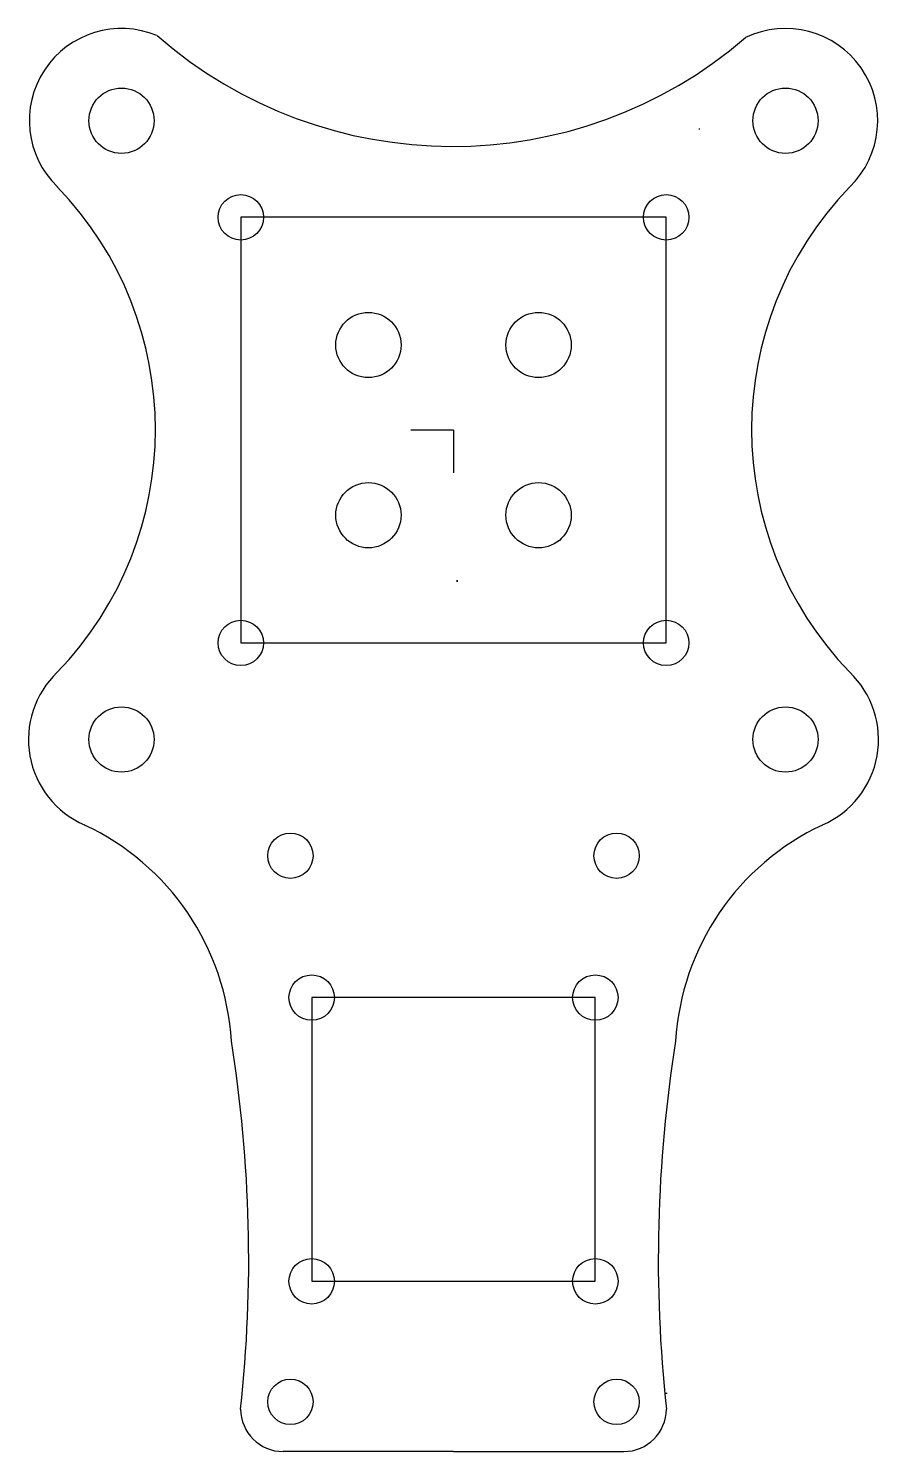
# Model space of a CAD drawing. Header units: millimetres. Extents: x -30 to 30, y -52 to 48.
import ezdxf

# ---------------------------------------------------------------- set-up
doc = ezdxf.new("R2010")
doc.units = ezdxf.units.MM
doc.layers.get('0').update_dxf_attribs({"linetype": 'CONTINUOUS'})

msp = doc.modelspace()

# ---------------------------------------------------------------- linework, layer by layer
for p, q in [((17.36, 41.21), (17.31, 41.21)), ((0, 20), (-3, 20)), ((0, 20), (0, 17)), ((0.27, 9.42), (0.27, 9.31)), ((0.27, 9.31), (0.27, 9.42)), ((16.63, -19.55), (16.63, -19.55)), ((15.01, -49.01), (15.01, -49.01)), ((0, -52), (-12.01, -52)), ((0, -52), (12.01, -52))]:
    msp.add_line(p, q)
for points in [[(15, 5), (15, 35), (-15, 35), (-15, 5)], [(-10, -40), (10, -40), (10, -20), (-10, -20)]]:
    msp.add_lwpolyline(points, close=True)
msp.add_lwpolyline([(15.01, -47.87), (15.01, -47.93, 0.005208)], format="xyb", close=True)
for centre, radius in [((-23.41, 41.81), 2.3), ((23.41, 41.81), 2.3), ((-15, 35), 1.6), ((15, 35), 1.6), ((-6, 26), 2.3), ((6, 26), 2.3), ((-6, 14), 2.3), ((6, 14), 2.3), ((-15, 5), 1.6), ((15, 5), 1.6), ((-23.41, -1.81), 2.3), ((23.41, -1.81), 2.3), ((-11.5, -10), 1.6), ((11.5, -10), 1.6), ((-10, -20), 1.6), ((10, -20), 1.6), ((-10, -40), 1.6), ((10, -40), 1.6), ((-11.5, -48.5), 1.6), ((11.5, -48.5), 1.6)]:
    msp.add_circle(centre, radius)
for centre, radius, start, end in [((-23.41, 41.81), 6.5, 67.3681, 225.8998), ((23.41, 41.81), 6.5, -45.8233, 115.6287), ((-0.07, 71.68), 31.68, 228.8865, 310.7298), ((-45.61, 20.04), 24.59, -44.0861, 44.0584), ((45.61, 20.04), 24.59, 135.9214, 224.0855), ((-23.41, -1.81), 6.56, 133.6767, 246.5468), ((23.41, -1.81), 6.56, -66.5468, 46.3233), ((-33.63, -24.15), 18, 3.4219, 64.9951), ((33.63, -24.15), 18, 115.0049, 176.5781), ((-111.99, -38.47), 97.55, -6.2015, 9.083), ((111.99, -38.47), 97.55, 170.917, 186.2015), ((-12.01, -49), 3, 180.1738, 270), ((12.01, -49), 3, 270, 359.8268)]:
    msp.add_arc(centre, radius, start, end)

doc.saveas('drawing.dxf')
